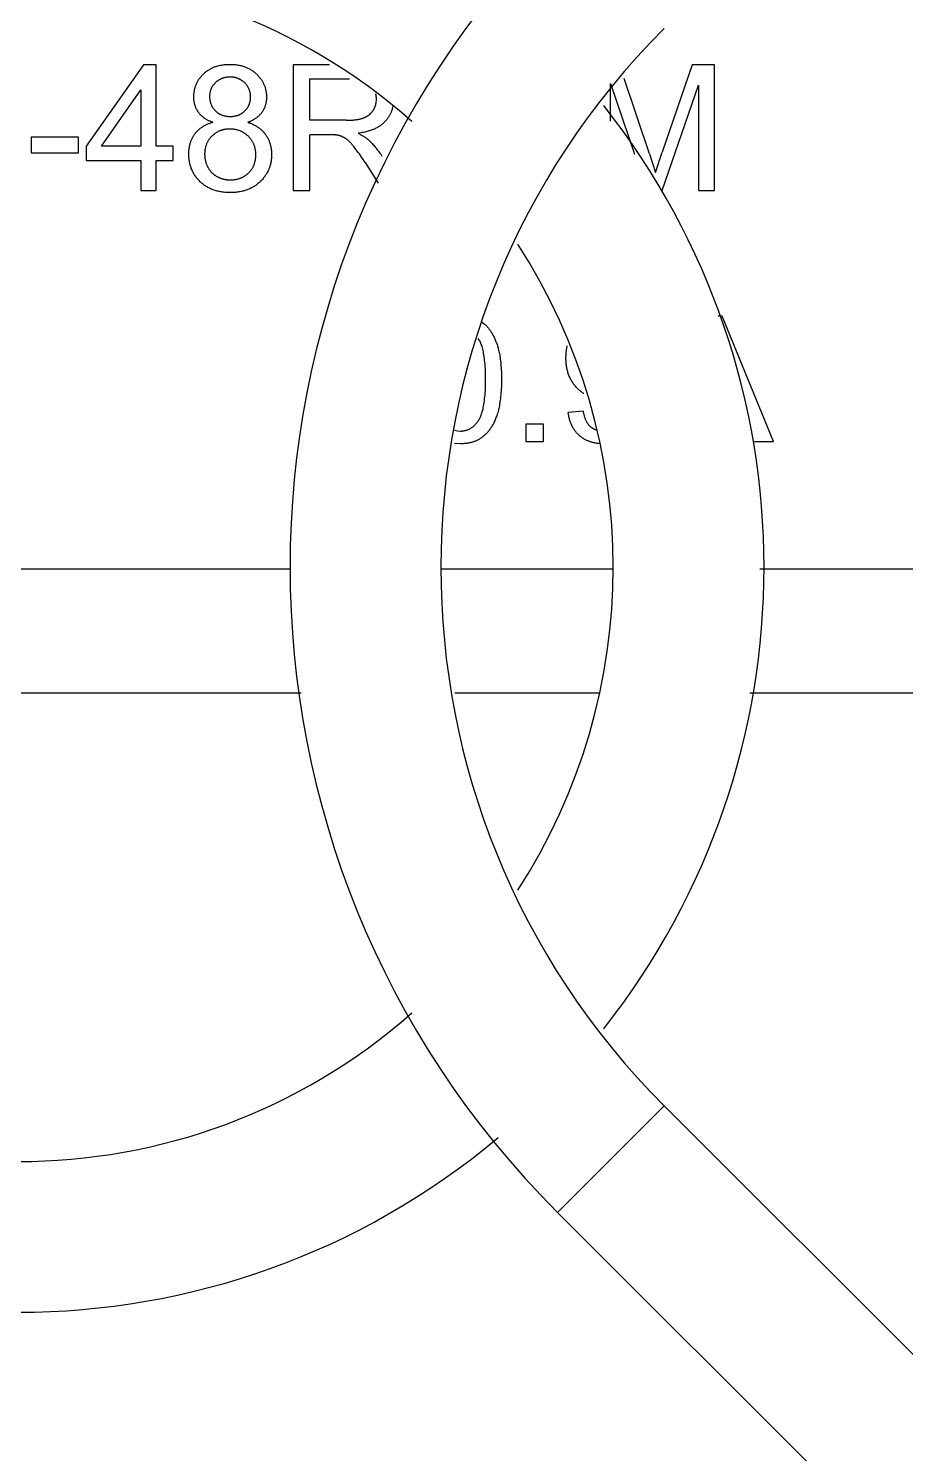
# Model space of a CAD drawing. Header units: millimetres. Extents: x -2 to 101, y -1 to 125.
# Drawn here: x 25.302 to 26.349, y 37.641 to 39.343 of the extents above; entities that cross this region are included whole.
import ezdxf

# ---------------------------------------------------------------- set-up
doc = ezdxf.new("R2010")
doc.units = ezdxf.units.MM

msp = doc.modelspace()

# ---------------------------------------------------------------- linework, layer by layer
for p, q in [((25.4394, 39.3), (25.3709, 39.2028)), ((25.4544, 39.3), (25.4394, 39.3)), ((25.4544, 39.2028), (25.4544, 39.3)), ((25.6178, 39.3), (25.6178, 39.15)), ((25.6612, 39.3), (25.6178, 39.3)), ((26.0942, 39.3), (26.0583, 39.1956)), ((26.1209, 39.3), (26.0942, 39.3)), ((26.1209, 39.15), (26.1209, 39.3)), ((25.6377, 39.2338), (25.6377, 39.2834)), ((25.6377, 39.2834), (25.6852, 39.2834)), ((25.9969, 39.2777), (26.0255, 39.1935)), ((25.9969, 39.2329), (25.9969, 39.2777)), ((26.0432, 39.1938), (26.0131, 39.2837)), ((26.0582, 39.15), (26.1018, 39.2756)), ((26.1018, 39.2756), (26.1018, 39.15)), ((25.389, 39.2028), (25.436, 39.2704)), ((25.436, 39.2704), (25.436, 39.2028)), ((25.681, 39.2338), (25.6377, 39.2338)), ((25.3051, 39.2136), (25.3051, 39.195)), ((25.3617, 39.2136), (25.3051, 39.2136)), ((25.3617, 39.195), (25.3617, 39.2136)), ((25.6377, 39.15), (25.6377, 39.2166)), ((25.3051, 39.195), (25.3617, 39.195)), ((25.3709, 39.2028), (25.3709, 39.1859)), ((25.436, 39.2028), (25.389, 39.2028)), ((25.4747, 39.2028), (25.4544, 39.2028)), ((25.4747, 39.1859), (25.4747, 39.2028)), ((26.0432, 39.1938), (26.0503, 39.1716)), ((26.0503, 39.1716), (26.0583, 39.1956)), ((25.3709, 39.1859), (25.436, 39.1859)), ((25.436, 39.1859), (25.436, 39.15)), ((25.4544, 39.15), (25.4544, 39.1859)), ((25.4544, 39.1859), (25.4747, 39.1859)), ((25.7038, 39.1835), (25.7195, 39.1588)), ((25.436, 39.15), (25.4544, 39.15)), ((25.6178, 39.15), (25.6377, 39.15)), ((26.1018, 39.15), (26.1209, 39.15)), ((26.13, 39), (26.1253, 39)), ((26.1914, 38.85), (26.13, 39)), ((25.8435, 38.9928), (25.846, 38.9907)), ((25.8401, 38.9713), (25.8389, 38.9732)), ((25.964, 38.8863), (25.9463, 38.8847)), ((25.8103, 38.8637), (25.8139, 38.8629)), ((25.8139, 38.8629), (25.8177, 38.8626)), ((25.8956, 38.871), (25.8956, 38.85)), ((25.9166, 38.871), (25.8956, 38.871)), ((25.9166, 38.85), (25.9166, 38.871)), ((25.8177, 38.8475), (25.8104, 38.8479)), ((25.8956, 38.85), (25.9166, 38.85)), ((26.1688, 38.85), (26.1914, 38.85)), ((24.9589, 38.6981), (25.6144, 38.6981)), ((25.7944, 38.6981), (25.9998, 38.6981)), ((26.1751, 38.6981), (26.6998, 38.6981)), ((24.9526, 38.55), (25.6274, 38.55)), ((25.8109, 38.55), (25.9831, 38.55)), ((26.163, 38.55), (26.6852, 38.55)), ((26.0607, 38.0565), (25.9335, 37.9293)), ((26.0607, 38.0565), (30.1971, 33.9202)), ((25.9335, 37.9293), (30.0698, 33.793))]:
    msp.add_line(p, q)
for points in [[(25.4993, 39.2619), (25.4993, 39.2623), (25.4994, 39.2633), (25.4994, 39.2644), (25.4995, 39.2654), (25.4996, 39.2663), (25.4997, 39.2673), (25.4998, 39.2683), (25.5, 39.2692), (25.5001, 39.2701), (25.5003, 39.2711), (25.5006, 39.272), (25.5008, 39.2729), (25.5011, 39.2737), (25.5014, 39.2746), (25.5017, 39.2755), (25.502, 39.2763), (25.5024, 39.2772), (25.5027, 39.278), (25.5029, 39.2784), (25.5031, 39.2788), (25.5035, 39.2796), (25.504, 39.2805), (25.5045, 39.2812), (25.5049, 39.282), (25.5054, 39.2828), (25.506, 39.2836), (25.5065, 39.2843), (25.5071, 39.2851), (25.5077, 39.2859), (25.5083, 39.2866), (25.509, 39.2873), (25.5097, 39.288), (25.5104, 39.2888), (25.5111, 39.2895)], [(25.5111, 39.2895), (25.5119, 39.2902), (25.5126, 39.2908), (25.5134, 39.2915), (25.5142, 39.2921), (25.515, 39.2927), (25.5158, 39.2933), (25.5162, 39.2935), (25.5166, 39.2938), (25.5175, 39.2943), (25.5184, 39.2949), (25.5192, 39.2954), (25.5201, 39.2958), (25.5211, 39.2963), (25.522, 39.2967), (25.5229, 39.2971), (25.5239, 39.2975), (25.5249, 39.2979), (25.5259, 39.2982), (25.5269, 39.2985), (25.528, 39.2988), (25.5291, 39.2991), (25.5301, 39.2994), (25.5313, 39.2996), (25.5324, 39.2998), (25.5335, 39.3), (25.5347, 39.3002), (25.5359, 39.3003), (25.5371, 39.3004), (25.5384, 39.3005), (25.5397, 39.3006), (25.541, 39.3006), (25.5423, 39.3006)], [(25.5423, 39.3006), (25.5426, 39.3006), (25.5439, 39.3006), (25.5452, 39.3006), (25.5465, 39.3005), (25.5477, 39.3004), (25.5489, 39.3003), (25.5501, 39.3001), (25.5513, 39.3), (25.5525, 39.2998), (25.5536, 39.2996), (25.5547, 39.2993), (25.5558, 39.2991), (25.5569, 39.2988), (25.5579, 39.2985), (25.559, 39.2981), (25.56, 39.2978), (25.561, 39.2974), (25.562, 39.297), (25.5629, 39.2966), (25.5639, 39.2962), (25.5648, 39.2957), (25.5657, 39.2952), (25.5666, 39.2947), (25.5675, 39.2942), (25.5684, 39.2936), (25.5692, 39.2931), (25.5701, 39.2925), (25.5709, 39.2919), (25.5717, 39.2912), (25.5725, 39.2906), (25.5733, 39.2899), (25.574, 39.2892)], [(25.574, 39.2892), (25.5748, 39.2884), (25.5755, 39.2877), (25.5762, 39.287), (25.5769, 39.2862), (25.5775, 39.2855), (25.5781, 39.2847), (25.5787, 39.284), (25.5793, 39.2832), (25.5798, 39.2824), (25.5803, 39.2816), (25.5808, 39.2808), (25.5813, 39.28), (25.5817, 39.2792), (25.5822, 39.2784), (25.5826, 39.2775), (25.583, 39.2767), (25.5833, 39.2758), (25.5836, 39.275), (25.584, 39.2741), (25.5843, 39.2732), (25.5845, 39.2723), (25.5848, 39.2714), (25.585, 39.2705), (25.5852, 39.2696), (25.5854, 39.2687), (25.5855, 39.2677), (25.5857, 39.2668), (25.5858, 39.2658), (25.5859, 39.2648), (25.5859, 39.2638), (25.586, 39.2628), (25.586, 39.2618), (25.586, 39.2614)], [(25.5251, 39.2788), (25.5247, 39.2783), (25.5242, 39.2779), (25.5238, 39.2774), (25.5235, 39.277), (25.5231, 39.2766), (25.5227, 39.2761), (25.5224, 39.2757), (25.522, 39.2752), (25.5217, 39.2747), (25.5214, 39.2743), (25.5211, 39.2738), (25.5209, 39.2733), (25.5206, 39.2728), (25.5204, 39.2724), (25.5202, 39.2721), (25.5201, 39.2719), (25.5199, 39.2714), (25.5197, 39.2709), (25.5195, 39.2704), (25.5193, 39.2699), (25.5192, 39.2693), (25.519, 39.2688), (25.5189, 39.2683), (25.5187, 39.2678), (25.5186, 39.2672), (25.5185, 39.2667), (25.5184, 39.2661), (25.5184, 39.2656), (25.5183, 39.265), (25.5182, 39.2644), (25.5182, 39.2638), (25.5182, 39.2632), (25.5182, 39.2626), (25.5182, 39.2626)], [(25.5426, 39.2855), (25.5423, 39.2855), (25.5416, 39.2855), (25.541, 39.2854), (25.5403, 39.2854), (25.5396, 39.2853), (25.539, 39.2853), (25.5384, 39.2852), (25.5377, 39.2851), (25.5371, 39.285), (25.5365, 39.2849), (25.5359, 39.2847), (25.5353, 39.2846), (25.5347, 39.2844), (25.5342, 39.2842), (25.5336, 39.284), (25.533, 39.2838), (25.5325, 39.2836), (25.5319, 39.2834), (25.5314, 39.2831), (25.5309, 39.2829), (25.5306, 39.2827), (25.5304, 39.2826), (25.5299, 39.2823), (25.5294, 39.282), (25.5289, 39.2817), (25.5284, 39.2814), (25.5279, 39.2811), (25.5274, 39.2807), (25.5269, 39.2804), (25.5265, 39.28), (25.526, 39.2796), (25.5256, 39.2792), (25.5251, 39.2788)], [(25.56, 39.2785), (25.5598, 39.2788), (25.5593, 39.2792), (25.5588, 39.2796), (25.5584, 39.28), (25.5579, 39.2804), (25.5574, 39.2808), (25.5569, 39.2811), (25.5564, 39.2815), (25.5559, 39.2818), (25.5554, 39.2821), (25.5549, 39.2824), (25.5544, 39.2827), (25.5539, 39.283), (25.5533, 39.2832), (25.5528, 39.2835), (25.5523, 39.2837), (25.552, 39.2838), (25.5517, 39.2839), (25.5512, 39.2841), (25.5506, 39.2843), (25.5501, 39.2845), (25.5495, 39.2846), (25.5489, 39.2848), (25.5483, 39.2849), (25.5477, 39.285), (25.5471, 39.2851), (25.5465, 39.2852), (25.5459, 39.2853), (25.5453, 39.2854), (25.5446, 39.2854), (25.544, 39.2855), (25.5433, 39.2855), (25.5426, 39.2855)], [(25.5671, 39.2615), (25.5671, 39.2616), (25.5671, 39.2622), (25.5671, 39.2628), (25.567, 39.2635), (25.567, 39.2641), (25.5669, 39.2647), (25.5668, 39.2653), (25.5667, 39.2659), (25.5666, 39.2665), (25.5665, 39.267), (25.5664, 39.2676), (25.5662, 39.2682), (25.5661, 39.2687), (25.5659, 39.2693), (25.5657, 39.2698), (25.5655, 39.2703), (25.5653, 39.2709), (25.5652, 39.2711), (25.5651, 39.2714), (25.5648, 39.2719), (25.5646, 39.2724), (25.5643, 39.2729), (25.5641, 39.2734), (25.5638, 39.2739), (25.5635, 39.2744), (25.5631, 39.2748), (25.5628, 39.2753), (25.5624, 39.2758), (25.5621, 39.2763), (25.5617, 39.2767), (25.5613, 39.2772), (25.5609, 39.2776), (25.5605, 39.2781), (25.56, 39.2785)], [(25.5048, 39.2433), (25.5045, 39.2439), (25.5041, 39.2444), (25.5039, 39.2447), (25.5038, 39.245), (25.5034, 39.2455), (25.5031, 39.2461), (25.5028, 39.2467), (25.5025, 39.2473), (25.5022, 39.2479), (25.5019, 39.2485), (25.5017, 39.2491), (25.5014, 39.2497), (25.5012, 39.2504), (25.501, 39.251), (25.5008, 39.2517), (25.5006, 39.2523), (25.5004, 39.253), (25.5002, 39.2537), (25.5001, 39.2544), (25.4999, 39.2551), (25.4998, 39.2558), (25.4997, 39.2565), (25.4996, 39.2573), (25.4995, 39.258), (25.4995, 39.2588), (25.4994, 39.2595), (25.4994, 39.2603), (25.4994, 39.2611), (25.4993, 39.2619)], [(25.5182, 39.2626), (25.5182, 39.2619), (25.5182, 39.2612), (25.5182, 39.2606), (25.5183, 39.2599), (25.5183, 39.2592), (25.5184, 39.2586), (25.5185, 39.258), (25.5186, 39.2574), (25.5187, 39.2568), (25.5189, 39.2562), (25.519, 39.2556), (25.5192, 39.255), (25.5193, 39.2544), (25.5195, 39.2539), (25.5197, 39.2533), (25.5199, 39.2528), (25.5201, 39.2523), (25.5204, 39.2517), (25.5206, 39.2512), (25.5209, 39.2507), (25.521, 39.2505), (25.5211, 39.2502), (25.5214, 39.2497), (25.5217, 39.2492), (25.522, 39.2488), (25.5223, 39.2483), (25.5227, 39.2478), (25.523, 39.2474), (25.5234, 39.2469), (25.5238, 39.2465), (25.5242, 39.246), (25.5246, 39.2456), (25.525, 39.2451)], [(25.5602, 39.2451), (25.5606, 39.2454), (25.561, 39.2459), (25.5614, 39.2463), (25.5618, 39.2468), (25.5622, 39.2472), (25.5625, 39.2477), (25.5629, 39.2482), (25.5632, 39.2486), (25.5635, 39.2491), (25.5638, 39.2496), (25.5641, 39.2501), (25.5644, 39.2506), (25.5647, 39.2511), (25.5649, 39.2516), (25.5651, 39.2521), (25.5654, 39.2526), (25.5656, 39.2531), (25.5658, 39.2536), (25.5659, 39.2541), (25.566, 39.2544), (25.5661, 39.2546), (25.5663, 39.2552), (25.5664, 39.2557), (25.5665, 39.2563), (25.5666, 39.2568), (25.5667, 39.2574), (25.5668, 39.258), (25.5669, 39.2585), (25.567, 39.2591), (25.567, 39.2597), (25.5671, 39.2603), (25.5671, 39.2609), (25.5671, 39.2615)], [(25.586, 39.2614), (25.586, 39.2613), (25.586, 39.2605), (25.586, 39.2598), (25.5859, 39.259), (25.5859, 39.2583), (25.5858, 39.2576), (25.5857, 39.2569), (25.5856, 39.2562), (25.5855, 39.2555), (25.5854, 39.2548), (25.5853, 39.2541), (25.5851, 39.2534), (25.5849, 39.2527), (25.5848, 39.2521), (25.5846, 39.2514), (25.5844, 39.2508), (25.5841, 39.2502), (25.5839, 39.2496), (25.5837, 39.2489), (25.5834, 39.2483), (25.5831, 39.2477), (25.5829, 39.2471), (25.5826, 39.2466), (25.5822, 39.246), (25.5819, 39.2454), (25.5816, 39.2449), (25.5812, 39.2443), (25.5809, 39.2438), (25.5805, 39.2432)], [(25.7133, 39.2456), (25.7136, 39.246), (25.7139, 39.2465), (25.7141, 39.247), (25.7144, 39.2474), (25.7146, 39.2479), (25.7149, 39.2484), (25.7151, 39.2488), (25.7153, 39.2493), (25.7155, 39.2498), (25.7157, 39.2503), (25.7159, 39.2508), (25.716, 39.2513), (25.7162, 39.2518), (25.7164, 39.2523), (25.7165, 39.2528), (25.7166, 39.2533), (25.7167, 39.2538), (25.7168, 39.2543), (25.7169, 39.2548), (25.717, 39.2553), (25.7171, 39.2558), (25.7171, 39.2564), (25.7172, 39.2569), (25.7172, 39.2574), (25.7173, 39.258), (25.7173, 39.2585), (25.7173, 39.2591), (25.7173, 39.2591)], [(25.7173, 39.2591), (25.7173, 39.2594), (25.7173, 39.2597), (25.7173, 39.2601), (25.7173, 39.2605), (25.7172, 39.2608), (25.7172, 39.2612), (25.7172, 39.2615), (25.7171, 39.2619), (25.7171, 39.2622), (25.7171, 39.2626), (25.717, 39.2629), (25.717, 39.2633), (25.7169, 39.2636), (25.7168, 39.2639), (25.7168, 39.2643), (25.7167, 39.2646), (25.7166, 39.2649), (25.7165, 39.2653)], [(25.5219, 39.2314), (25.5213, 39.2316), (25.5204, 39.2319), (25.5196, 39.2322), (25.5188, 39.2326), (25.518, 39.2329), (25.5172, 39.2333), (25.5165, 39.2337), (25.5157, 39.234), (25.515, 39.2344), (25.5143, 39.2348), (25.5137, 39.2352), (25.513, 39.2356), (25.5124, 39.2361), (25.5118, 39.2365), (25.5112, 39.2369), (25.5106, 39.2374), (25.51, 39.2378), (25.5095, 39.2383), (25.5089, 39.2387), (25.5084, 39.2392), (25.5079, 39.2397), (25.5074, 39.2402), (25.507, 39.2407), (25.5065, 39.2412), (25.5061, 39.2417), (25.5057, 39.2422), (25.5052, 39.2428), (25.505, 39.243), (25.5048, 39.2433)], [(25.525, 39.2451), (25.5254, 39.2447), (25.5259, 39.2443), (25.5263, 39.2439), (25.5268, 39.2436), (25.5272, 39.2432), (25.5277, 39.2429), (25.5282, 39.2425), (25.5286, 39.2422), (25.5291, 39.2419), (25.5296, 39.2416), (25.5301, 39.2413), (25.5307, 39.2411), (25.5312, 39.2408), (25.5317, 39.2406), (25.5323, 39.2403), (25.5328, 39.2401), (25.5334, 39.2399), (25.5339, 39.2397), (25.5345, 39.2395), (25.5351, 39.2394), (25.5357, 39.2392), (25.5363, 39.2391), (25.537, 39.2389), (25.5376, 39.2388), (25.5382, 39.2387), (25.5389, 39.2386), (25.5396, 39.2386), (25.5403, 39.2385), (25.5409, 39.2385), (25.5417, 39.2384), (25.5424, 39.2384), (25.5428, 39.2384)], [(25.5428, 39.2384), (25.5434, 39.2384), (25.5441, 39.2384), (25.5447, 39.2385), (25.5454, 39.2385), (25.5461, 39.2386), (25.5467, 39.2386), (25.5474, 39.2387), (25.548, 39.2388), (25.5486, 39.239), (25.5492, 39.2391), (25.5498, 39.2392), (25.5504, 39.2394), (25.551, 39.2395), (25.5515, 39.2397), (25.5521, 39.2399), (25.5526, 39.2401), (25.5532, 39.2403), (25.5537, 39.2405), (25.5542, 39.2408), (25.5547, 39.241), (25.5552, 39.2413), (25.5557, 39.2416), (25.5562, 39.2419), (25.5567, 39.2422), (25.5571, 39.2425), (25.5574, 39.2426), (25.5576, 39.2428), (25.5581, 39.2432), (25.5585, 39.2435), (25.5589, 39.2439), (25.5594, 39.2443), (25.5598, 39.2447), (25.5602, 39.2451)], [(25.5805, 39.2432), (25.5801, 39.2427), (25.5797, 39.2421), (25.5792, 39.2416), (25.5788, 39.2411), (25.5783, 39.2406), (25.5779, 39.2401), (25.5774, 39.2396), (25.5769, 39.2391), (25.5764, 39.2386), (25.5758, 39.2382), (25.5753, 39.2377), (25.5747, 39.2373), (25.5741, 39.2368), (25.5735, 39.2364), (25.5729, 39.2359), (25.5723, 39.2355), (25.5716, 39.2351), (25.571, 39.2347), (25.5703, 39.2343), (25.5696, 39.2339), (25.5689, 39.2335), (25.5681, 39.2332), (25.5674, 39.2328), (25.5666, 39.2324), (25.5658, 39.2321), (25.565, 39.2318), (25.5641, 39.2314), (25.5639, 39.2314)], [(25.7016, 39.2366), (25.702, 39.2367), (25.7026, 39.2369), (25.7031, 39.2371), (25.7036, 39.2374), (25.7041, 39.2376), (25.7046, 39.2378), (25.705, 39.2381), (25.7055, 39.2383), (25.706, 39.2386), (25.7064, 39.2389), (25.7069, 39.2392), (25.7073, 39.2394), (25.7077, 39.2397), (25.7081, 39.24), (25.7085, 39.2404), (25.7089, 39.2407), (25.7093, 39.241), (25.7097, 39.2413), (25.7101, 39.2417), (25.7104, 39.242), (25.7108, 39.2424), (25.7111, 39.2428), (25.7115, 39.2431), (25.7118, 39.2435), (25.7121, 39.2439), (25.7124, 39.2443), (25.7127, 39.2447), (25.713, 39.2451), (25.7133, 39.2456)], [(25.737, 39.2508), (25.7368, 39.25), (25.7366, 39.2492), (25.7365, 39.2484), (25.7362, 39.2477), (25.736, 39.2469), (25.7358, 39.2462), (25.7355, 39.2454), (25.7353, 39.2447), (25.735, 39.2439), (25.7347, 39.2432), (25.7344, 39.2425), (25.7341, 39.2418), (25.7337, 39.2411), (25.7334, 39.2404), (25.733, 39.2397), (25.7326, 39.2391), (25.7322, 39.2384), (25.7318, 39.2377), (25.7313, 39.2371), (25.7309, 39.2364), (25.7304, 39.2358), (25.73, 39.2351), (25.7295, 39.2345), (25.7289, 39.2339), (25.7284, 39.2333), (25.7279, 39.2327), (25.7274, 39.2322)], [(25.5007, 39.2178), (25.5012, 39.2185), (25.5017, 39.2191), (25.5022, 39.2198), (25.5028, 39.2204), (25.5033, 39.221), (25.5039, 39.2216), (25.5045, 39.2221), (25.5051, 39.2227), (25.5057, 39.2232), (25.5064, 39.2238), (25.507, 39.2243), (25.5077, 39.2248), (25.5084, 39.2253), (25.5091, 39.2257), (25.5098, 39.2262), (25.5105, 39.2267), (25.5113, 39.2271), (25.512, 39.2275), (25.5128, 39.2279), (25.5136, 39.2283), (25.5144, 39.2287), (25.5153, 39.2291), (25.5161, 39.2295), (25.517, 39.2298), (25.5179, 39.2301), (25.5188, 39.2305), (25.5198, 39.2308), (25.5208, 39.231), (25.5217, 39.2313), (25.5219, 39.2314)], [(25.5423, 39.2234), (25.5417, 39.2234), (25.5408, 39.2233), (25.54, 39.2233), (25.5392, 39.2232), (25.5384, 39.2232), (25.5376, 39.2231), (25.5368, 39.223), (25.5361, 39.2228), (25.5353, 39.2227), (25.5346, 39.2225), (25.5339, 39.2224), (25.5332, 39.2222), (25.5325, 39.222), (25.5318, 39.2217), (25.5311, 39.2215), (25.5304, 39.2212), (25.5297, 39.2209), (25.5291, 39.2207), (25.5284, 39.2203), (25.5278, 39.22), (25.5272, 39.2197), (25.5265, 39.2193), (25.5259, 39.2189), (25.5253, 39.2186), (25.5247, 39.2181), (25.5241, 39.2177), (25.5236, 39.2173), (25.523, 39.2168), (25.5224, 39.2163), (25.5218, 39.2158), (25.5213, 39.2153), (25.5207, 39.2148)], [(25.5644, 39.2147), (25.5638, 39.2152), (25.5632, 39.2157), (25.5626, 39.2162), (25.562, 39.2167), (25.5614, 39.2172), (25.5608, 39.2177), (25.5602, 39.2181), (25.5596, 39.2185), (25.559, 39.2189), (25.5583, 39.2193), (25.5577, 39.2197), (25.557, 39.22), (25.5563, 39.2203), (25.5557, 39.2207), (25.5553, 39.2208), (25.555, 39.2209), (25.5543, 39.2212), (25.5536, 39.2215), (25.5529, 39.2217), (25.5522, 39.222), (25.5514, 39.2222), (25.5507, 39.2224), (25.55, 39.2226), (25.5492, 39.2227), (25.5484, 39.2229), (25.5477, 39.223), (25.5469, 39.2231), (25.5461, 39.2232), (25.5452, 39.2233), (25.5444, 39.2233), (25.5436, 39.2234), (25.5427, 39.2234), (25.5423, 39.2234)], [(25.5639, 39.2314), (25.5641, 39.2313), (25.5651, 39.2309), (25.5661, 39.2306), (25.5671, 39.2302), (25.5681, 39.2298), (25.569, 39.2294), (25.5699, 39.229), (25.5708, 39.2285), (25.5716, 39.2281), (25.5725, 39.2276), (25.5733, 39.2272), (25.5741, 39.2267), (25.5749, 39.2262), (25.5756, 39.2257), (25.5764, 39.2252), (25.5771, 39.2247), (25.5778, 39.2242), (25.5785, 39.2236), (25.5791, 39.2231), (25.5798, 39.2225), (25.5804, 39.2219), (25.581, 39.2213), (25.5816, 39.2207), (25.5822, 39.2201), (25.5828, 39.2195), (25.5833, 39.2188), (25.5838, 39.2182), (25.5844, 39.2175), (25.5849, 39.2168)], [(25.681, 39.2338), (25.6825, 39.2338), (25.6839, 39.2339), (25.6852, 39.2339), (25.6865, 39.234), (25.6878, 39.234), (25.689, 39.2341), (25.6902, 39.2342), (25.6913, 39.2344), (25.6923, 39.2345), (25.6934, 39.2346), (25.6944, 39.2348), (25.6953, 39.2349), (25.6962, 39.2351), (25.6971, 39.2353), (25.698, 39.2355), (25.6988, 39.2357), (25.6995, 39.2359), (25.7003, 39.2361), (25.701, 39.2363), (25.7016, 39.2366)], [(25.7274, 39.2322), (25.7267, 39.2315), (25.726, 39.2308), (25.7253, 39.2301), (25.7246, 39.2295), (25.7238, 39.2288), (25.723, 39.2282), (25.7222, 39.2276), (25.7213, 39.227), (25.7204, 39.2265), (25.7195, 39.2259), (25.7186, 39.2253), (25.7176, 39.2248), (25.7166, 39.2243), (25.7156, 39.2238), (25.7145, 39.2233), (25.7134, 39.2228), (25.7123, 39.2224), (25.7111, 39.2219), (25.7099, 39.2215), (25.7087, 39.2211), (25.7074, 39.2207), (25.7061, 39.2204), (25.7047, 39.22), (25.7033, 39.2197), (25.7019, 39.2194), (25.7004, 39.2191), (25.6989, 39.2188), (25.6973, 39.2185), (25.6957, 39.2183), (25.6955, 39.2183)], [(25.4933, 39.1934), (25.4933, 39.194), (25.4933, 39.1951), (25.4934, 39.1961), (25.4934, 39.1971), (25.4935, 39.1981), (25.4936, 39.1991), (25.4937, 39.2001), (25.4939, 39.2011), (25.494, 39.202), (25.4942, 39.2029), (25.4944, 39.2038), (25.4946, 39.2047), (25.4948, 39.2056), (25.4951, 39.2065), (25.4953, 39.2073), (25.4956, 39.2082), (25.4959, 39.209), (25.4962, 39.2098), (25.4965, 39.2106), (25.4969, 39.2114), (25.4972, 39.2121), (25.4976, 39.2129), (25.498, 39.2136), (25.4984, 39.2144), (25.4988, 39.2151), (25.4992, 39.2158), (25.4997, 39.2165), (25.5002, 39.2172), (25.5007, 39.2178)], [(25.5207, 39.2148), (25.5202, 39.2142), (25.5197, 39.2137), (25.5192, 39.2131), (25.5187, 39.2126), (25.5183, 39.212), (25.5178, 39.2114), (25.5174, 39.2108), (25.517, 39.2102), (25.5166, 39.2096), (25.5162, 39.209), (25.5161, 39.2087), (25.5159, 39.2084), (25.5156, 39.2078), (25.5152, 39.2071), (25.5149, 39.2065), (25.5146, 39.2059), (25.5144, 39.2052), (25.5141, 39.2045), (25.5139, 39.2038), (25.5136, 39.2031), (25.5134, 39.2024), (25.5132, 39.2017), (25.5131, 39.201), (25.5129, 39.2003), (25.5128, 39.1995), (25.5126, 39.1988), (25.5125, 39.198), (25.5124, 39.1972), (25.5124, 39.1964), (25.5123, 39.1956), (25.5123, 39.1948), (25.5122, 39.1939), (25.5122, 39.1933)], [(25.5733, 39.1927), (25.5733, 39.1927), (25.5733, 39.1936), (25.5733, 39.1944), (25.5732, 39.1952), (25.5732, 39.1961), (25.5731, 39.1969), (25.573, 39.1976), (25.5729, 39.1984), (25.5727, 39.1992), (25.5726, 39.1999), (25.5724, 39.2007), (25.5722, 39.2014), (25.572, 39.2021), (25.5718, 39.2028), (25.5716, 39.2035), (25.5713, 39.2042), (25.571, 39.2049), (25.5708, 39.2056), (25.5705, 39.2062), (25.5701, 39.2069), (25.5698, 39.2075), (25.5694, 39.2082), (25.5691, 39.2088), (25.5687, 39.2094), (25.5683, 39.21), (25.5679, 39.2106), (25.5674, 39.2112), (25.567, 39.2118), (25.5665, 39.2124), (25.566, 39.213), (25.5655, 39.2135), (25.5649, 39.2141), (25.5644, 39.2147)], [(25.5849, 39.2168), (25.5854, 39.2161), (25.5858, 39.2154), (25.5863, 39.2146), (25.5868, 39.2139), (25.5872, 39.2131), (25.5876, 39.2124), (25.588, 39.2116), (25.5884, 39.2108), (25.5887, 39.21), (25.5891, 39.2092), (25.5894, 39.2084), (25.5897, 39.2076), (25.59, 39.2068), (25.5903, 39.2059), (25.5905, 39.2051), (25.5908, 39.2042), (25.591, 39.2034), (25.5912, 39.2025), (25.5914, 39.2016), (25.5915, 39.2007), (25.5917, 39.1998), (25.5918, 39.1988), (25.5919, 39.1979), (25.592, 39.197), (25.5921, 39.196), (25.5921, 39.195), (25.5921, 39.194), (25.5921, 39.193), (25.5921, 39.1929)], [(25.6717, 39.2158), (25.6714, 39.2159), (25.671, 39.216), (25.6705, 39.216), (25.6701, 39.2161), (25.6695, 39.2162), (25.669, 39.2162), (25.6684, 39.2163), (25.6677, 39.2164), (25.6671, 39.2164), (25.6663, 39.2165), (25.6655, 39.2165), (25.6647, 39.2165), (25.6638, 39.2166), (25.6629, 39.2166), (25.6619, 39.2166), (25.6609, 39.2166), (25.6377, 39.2166)], [(25.6807, 39.2119), (25.6804, 39.2121), (25.6799, 39.2124), (25.6795, 39.2126), (25.679, 39.2129), (25.6786, 39.2131), (25.6782, 39.2134), (25.6777, 39.2136), (25.6773, 39.2138), (25.6768, 39.214), (25.6764, 39.2142), (25.676, 39.2144), (25.6755, 39.2146), (25.6751, 39.2148), (25.6747, 39.2149), (25.6743, 39.2151), (25.6738, 39.2152), (25.6734, 39.2153), (25.673, 39.2155), (25.6726, 39.2156), (25.6722, 39.2157), (25.6717, 39.2158)], [(25.6907, 39.202), (25.6901, 39.2028), (25.6895, 39.2035), (25.6889, 39.2042), (25.6883, 39.2049), (25.6877, 39.2056), (25.6872, 39.2062), (25.6866, 39.2068), (25.6861, 39.2073), (25.6856, 39.2078), (25.6851, 39.2083), (25.6846, 39.2088), (25.6841, 39.2092), (25.6837, 39.2096), (25.6832, 39.21), (25.6828, 39.2104), (25.6823, 39.2107), (25.6819, 39.2111), (25.6815, 39.2113), (25.6811, 39.2116), (25.6807, 39.2119)], [(25.6955, 39.2183), (25.6961, 39.218), (25.697, 39.2175), (25.6979, 39.217), (25.6988, 39.2166), (25.6996, 39.2161), (25.7004, 39.2157), (25.7011, 39.2153), (25.7018, 39.2149), (25.7024, 39.2144), (25.7031, 39.214), (25.7037, 39.2137), (25.7042, 39.2133), (25.7048, 39.2129), (25.7053, 39.2125), (25.7057, 39.2122), (25.7062, 39.2118), (25.7066, 39.2114), (25.707, 39.2111), (25.7074, 39.2107)], [(25.7074, 39.2107), (25.7084, 39.2099), (25.7093, 39.209), (25.7102, 39.208), (25.7112, 39.2071), (25.7121, 39.2061), (25.713, 39.2051), (25.714, 39.204), (25.7149, 39.203), (25.7158, 39.2019), (25.7168, 39.2007), (25.7177, 39.1995), (25.7186, 39.1983), (25.7196, 39.1971), (25.7205, 39.1958), (25.7214, 39.1945), (25.7224, 39.1932), (25.7233, 39.1918), (25.7239, 39.1908)], [(25.5069, 39.1605), (25.506, 39.1614), (25.5052, 39.1622), (25.5044, 39.1631), (25.5037, 39.1639), (25.503, 39.1648), (25.5023, 39.1657), (25.5016, 39.1666), (25.5009, 39.1675), (25.5003, 39.1685), (25.4997, 39.1694), (25.4992, 39.1703), (25.4986, 39.1713), (25.4981, 39.1722), (25.4976, 39.1732), (25.4972, 39.1742), (25.4968, 39.1752), (25.4963, 39.1762), (25.496, 39.1773), (25.4956, 39.1783), (25.4953, 39.1794), (25.495, 39.1804), (25.4947, 39.1815), (25.4944, 39.1826), (25.4942, 39.1837), (25.494, 39.1849), (25.4938, 39.186), (25.4937, 39.1872), (25.4935, 39.1884), (25.4934, 39.1896), (25.4934, 39.1908), (25.4933, 39.192), (25.4933, 39.1933), (25.4933, 39.1934)], [(25.5122, 39.1933), (25.5122, 39.1926), (25.5123, 39.192), (25.5123, 39.1913), (25.5123, 39.1907), (25.5124, 39.1901), (25.5125, 39.1894), (25.5125, 39.1888), (25.5126, 39.1885), (25.5126, 39.1881), (25.5127, 39.1875), (25.5129, 39.1869), (25.513, 39.1863), (25.5131, 39.1856), (25.5133, 39.185), (25.5135, 39.1844), (25.5136, 39.1838), (25.5138, 39.1832), (25.514, 39.1825), (25.5142, 39.1819), (25.5145, 39.1813), (25.5147, 39.1807), (25.515, 39.18), (25.5153, 39.1794), (25.5156, 39.1788), (25.5159, 39.1782), (25.5159, 39.178)], [(25.5648, 39.1711), (25.5653, 39.1716), (25.5658, 39.1722), (25.5663, 39.1727), (25.5668, 39.1733), (25.5672, 39.1738), (25.5677, 39.1744), (25.5681, 39.175), (25.5685, 39.1756), (25.5689, 39.1762), (25.5693, 39.1768), (25.5696, 39.1774), (25.57, 39.178), (25.5701, 39.1784), (25.5703, 39.1787), (25.5706, 39.1793), (25.5709, 39.18), (25.5712, 39.1806), (25.5714, 39.1813), (25.5717, 39.182), (25.5719, 39.1827), (25.5721, 39.1834), (25.5723, 39.1841), (25.5725, 39.1848), (25.5726, 39.1856), (25.5728, 39.1863), (25.5729, 39.1871), (25.573, 39.1879), (25.5731, 39.1886), (25.5732, 39.1894), (25.5732, 39.1903), (25.5733, 39.1911), (25.5733, 39.1919), (25.5733, 39.1927)], [(25.5921, 39.1929), (25.5921, 39.1917), (25.5921, 39.1905), (25.592, 39.1893), (25.5919, 39.1881), (25.5918, 39.187), (25.5917, 39.1858), (25.5915, 39.1847), (25.5913, 39.1836), (25.5911, 39.1825), (25.5908, 39.1814), (25.5905, 39.1804), (25.5902, 39.1793), (25.5899, 39.1783), (25.5895, 39.1773), (25.5892, 39.1762), (25.589, 39.1757), (25.5888, 39.1752), (25.5883, 39.1743), (25.5879, 39.1733), (25.5874, 39.1723), (25.5869, 39.1714), (25.5864, 39.1704), (25.5858, 39.1695), (25.5852, 39.1686), (25.5846, 39.1677), (25.584, 39.1668), (25.5833, 39.1659), (25.5826, 39.165), (25.5819, 39.1641), (25.5811, 39.1632), (25.5803, 39.1624), (25.5795, 39.1615), (25.5787, 39.1607), (25.5785, 39.1605)], [(25.7038, 39.1835), (25.7023, 39.1857), (25.7009, 39.1878), (25.6996, 39.1898), (25.6982, 39.1918), (25.6969, 39.1936), (25.6956, 39.1954), (25.6944, 39.1971), (25.6932, 39.1987), (25.692, 39.2003), (25.6909, 39.2017), (25.6907, 39.202)], [(25.5159, 39.178), (25.5162, 39.1775), (25.5165, 39.177), (25.5168, 39.1765), (25.5171, 39.176), (25.5174, 39.1755), (25.5177, 39.175), (25.518, 39.1745), (25.5184, 39.1741), (25.5187, 39.1736), (25.5191, 39.1732), (25.5192, 39.1729), (25.5194, 39.1727), (25.5198, 39.1723), (25.5202, 39.1719), (25.5206, 39.1715), (25.521, 39.171), (25.5214, 39.1707), (25.5218, 39.1703), (25.5223, 39.1699), (25.5227, 39.1695), (25.5232, 39.1691), (25.5236, 39.1688), (25.5241, 39.1684), (25.5246, 39.1681), (25.5251, 39.1678), (25.5256, 39.1675), (25.5261, 39.1671), (25.5266, 39.1668), (25.5271, 39.1666)], [(25.5429, 39.1626), (25.5435, 39.1626), (25.5444, 39.1626), (25.5452, 39.1627), (25.5461, 39.1627), (25.5469, 39.1628), (25.5477, 39.1629), (25.5485, 39.163), (25.5493, 39.1631), (25.55, 39.1633), (25.5508, 39.1634), (25.5515, 39.1636), (25.5522, 39.1638), (25.553, 39.164), (25.5537, 39.1642), (25.5544, 39.1645), (25.555, 39.1647), (25.5557, 39.165), (25.5564, 39.1653), (25.557, 39.1656), (25.5577, 39.1659), (25.5583, 39.1662), (25.5589, 39.1666), (25.5593, 39.1668), (25.5596, 39.167), (25.5602, 39.1673), (25.5608, 39.1677), (25.5614, 39.1682), (25.5619, 39.1686), (25.5625, 39.1691), (25.5631, 39.1695), (25.5637, 39.17), (25.5642, 39.1705), (25.5648, 39.1711)], [(25.5427, 39.1475), (25.5421, 39.1475), (25.5406, 39.1475), (25.5392, 39.1475), (25.5377, 39.1476), (25.5363, 39.1477), (25.5349, 39.1479), (25.5336, 39.148), (25.5323, 39.1482), (25.531, 39.1485), (25.5297, 39.1487), (25.5284, 39.149), (25.5272, 39.1493), (25.526, 39.1496), (25.5248, 39.15), (25.5237, 39.1503), (25.5225, 39.1507), (25.5214, 39.1512), (25.5203, 39.1516), (25.5192, 39.1521), (25.5182, 39.1526), (25.5171, 39.1531), (25.5161, 39.1537), (25.5151, 39.1542), (25.5141, 39.1548), (25.5132, 39.1554), (25.5122, 39.1561), (25.5118, 39.1564), (25.5113, 39.1568), (25.5104, 39.1575), (25.5095, 39.1582), (25.5086, 39.1589), (25.5077, 39.1597), (25.5069, 39.1605)], [(25.5271, 39.1666), (25.5271, 39.1666), (25.5277, 39.1662), (25.5283, 39.1659), (25.5289, 39.1657), (25.5295, 39.1654), (25.5301, 39.1651), (25.5307, 39.1649), (25.5313, 39.1646), (25.5319, 39.1644), (25.5326, 39.1642), (25.5332, 39.164), (25.5338, 39.1638), (25.5344, 39.1637), (25.535, 39.1635), (25.5357, 39.1634), (25.5363, 39.1632), (25.5369, 39.1631), (25.5376, 39.163), (25.5382, 39.1629), (25.5389, 39.1628), (25.5395, 39.1628), (25.5402, 39.1627), (25.5409, 39.1627), (25.5416, 39.1626), (25.5422, 39.1626), (25.5429, 39.1626)], [(25.5785, 39.1605), (25.5777, 39.1597), (25.5768, 39.159), (25.5759, 39.1582), (25.575, 39.1575), (25.5741, 39.1568), (25.5732, 39.1561), (25.5722, 39.1554), (25.5712, 39.1548), (25.5702, 39.1542), (25.5692, 39.1536), (25.5682, 39.1531), (25.5672, 39.1526), (25.5661, 39.1521), (25.565, 39.1516), (25.5639, 39.1512), (25.5628, 39.1507), (25.5617, 39.1503), (25.5605, 39.15), (25.5593, 39.1496), (25.5581, 39.1493), (25.5569, 39.149), (25.5557, 39.1487), (25.5544, 39.1485), (25.5531, 39.1482), (25.5518, 39.148), (25.5504, 39.1479), (25.549, 39.1477), (25.5476, 39.1476), (25.5462, 39.1475), (25.5447, 39.1475), (25.5432, 39.1475), (25.5427, 39.1475)], [(25.846, 38.9907), (25.8465, 38.9903), (25.847, 38.9899), (25.8474, 38.9895), (25.8478, 38.9891), (25.8483, 38.9886), (25.8487, 38.9882), (25.8491, 38.9878), (25.8496, 38.9873), (25.85, 38.9868), (25.8504, 38.9864), (25.8508, 38.9859), (25.8512, 38.9854), (25.8516, 38.9849), (25.852, 38.9844), (25.8524, 38.9838), (25.8527, 38.9833), (25.8531, 38.9828), (25.8535, 38.9822), (25.8538, 38.9817)], [(25.8476, 38.924), (25.8476, 38.9247), (25.8476, 38.928), (25.8475, 38.9312), (25.8475, 38.9342), (25.8473, 38.9371), (25.8472, 38.9398), (25.847, 38.9424), (25.8468, 38.9449), (25.8465, 38.9472), (25.8462, 38.9494), (25.846, 38.9516), (25.8456, 38.9536), (25.8453, 38.9555), (25.845, 38.9572), (25.8446, 38.9589), (25.8442, 38.9605), (25.8438, 38.9621), (25.8434, 38.9635), (25.843, 38.9648), (25.8425, 38.9661), (25.8421, 38.9673), (25.8416, 38.9684), (25.8411, 38.9694), (25.8406, 38.9704), (25.8401, 38.9713)], [(25.8538, 38.9817), (25.8544, 38.9808), (25.855, 38.9798), (25.8555, 38.9789), (25.8561, 38.9779), (25.8566, 38.9769), (25.8571, 38.9759), (25.8577, 38.9748), (25.8582, 38.9738), (25.8586, 38.9727), (25.8591, 38.9716), (25.8596, 38.9705), (25.86, 38.9693), (25.8605, 38.9682), (25.8609, 38.967), (25.8613, 38.9658), (25.8617, 38.9646), (25.8621, 38.9633), (25.8625, 38.962), (25.8628, 38.9607), (25.8632, 38.9594)], [(25.8632, 38.9594), (25.8635, 38.958), (25.8638, 38.9566), (25.8642, 38.9551), (25.8645, 38.9535), (25.8647, 38.9519), (25.865, 38.9501), (25.8652, 38.9483), (25.8655, 38.9464), (25.8657, 38.9445), (25.8659, 38.9424), (25.866, 38.9402), (25.8662, 38.938), (25.8663, 38.9357), (25.8664, 38.9332), (25.8665, 38.9307), (25.8665, 38.928), (25.8666, 38.9252), (25.8666, 38.924)], [(25.9435, 38.95), (25.9435, 38.9506), (25.9435, 38.9516), (25.9436, 38.9525), (25.9436, 38.9534), (25.9436, 38.9543), (25.9437, 38.9552), (25.9438, 38.9561), (25.9438, 38.9569), (25.9439, 38.9578), (25.944, 38.9586), (25.9441, 38.9595), (25.9443, 38.9603), (25.9444, 38.9611), (25.9445, 38.9619), (25.9447, 38.9627), (25.9448, 38.9635), (25.945, 38.9643)], [(25.9564, 38.9144), (25.9556, 38.9152), (25.9548, 38.9161), (25.9541, 38.917), (25.9534, 38.9179), (25.9527, 38.9188), (25.952, 38.9198), (25.9517, 38.9202), (25.9514, 38.9207), (25.9508, 38.9217), (25.9502, 38.9227), (25.9496, 38.9237), (25.9491, 38.9247), (25.9485, 38.9257), (25.948, 38.9268), (25.9476, 38.9279), (25.9471, 38.929), (25.9467, 38.9301), (25.9463, 38.9312), (25.9459, 38.9324), (25.9456, 38.9336), (25.9453, 38.9348), (25.945, 38.936), (25.9447, 38.9373), (25.9445, 38.9385), (25.9443, 38.9398), (25.9441, 38.9412), (25.9439, 38.9425), (25.9438, 38.9439), (25.9437, 38.9453), (25.9436, 38.9467), (25.9435, 38.9482), (25.9435, 38.9497), (25.9435, 38.95)], [(25.8389, 38.8749), (25.8395, 38.8757), (25.84, 38.8765), (25.8405, 38.8774), (25.841, 38.8784), (25.8415, 38.8794), (25.842, 38.8805), (25.8424, 38.8817), (25.8429, 38.883), (25.8433, 38.8844), (25.8437, 38.8858), (25.8442, 38.8873), (25.8446, 38.889), (25.8449, 38.8907), (25.8453, 38.8925), (25.8456, 38.8944), (25.846, 38.8965), (25.8463, 38.8987), (25.8465, 38.9009), (25.8468, 38.9033), (25.847, 38.9059), (25.8472, 38.9085), (25.8473, 38.9113), (25.8475, 38.9143), (25.8476, 38.9173), (25.8476, 38.9206), (25.8476, 38.924)], [(25.8666, 38.924), (25.8666, 38.9214), (25.8665, 38.9186), (25.8664, 38.9159), (25.8663, 38.9132), (25.8662, 38.9107), (25.866, 38.9082), (25.8658, 38.9058), (25.8656, 38.9035), (25.8653, 38.9013), (25.8651, 38.8991), (25.8648, 38.8971), (25.8644, 38.895), (25.8641, 38.8931), (25.8637, 38.8912), (25.8633, 38.8894), (25.8629, 38.8877), (25.8625, 38.886), (25.8621, 38.8844), (25.8616, 38.8828), (25.8611, 38.8813)], [(25.965, 38.9073), (25.9644, 38.9076), (25.9639, 38.908), (25.9634, 38.9083), (25.9629, 38.9087), (25.9624, 38.909), (25.9619, 38.9094), (25.9614, 38.9098), (25.9609, 38.9102), (25.9604, 38.9106), (25.96, 38.911), (25.9595, 38.9114), (25.959, 38.9118), (25.9585, 38.9123), (25.958, 38.9127), (25.9576, 38.9132), (25.9571, 38.9137), (25.9566, 38.9142), (25.9564, 38.9144)], [(25.8611, 38.8813), (25.8609, 38.8807), (25.8604, 38.8795), (25.86, 38.8782), (25.8595, 38.877), (25.859, 38.8759), (25.8585, 38.8747), (25.858, 38.8736), (25.8575, 38.8725), (25.8569, 38.8714), (25.8564, 38.8704), (25.8558, 38.8694), (25.8552, 38.8684), (25.8546, 38.8674), (25.854, 38.8665), (25.8534, 38.8656), (25.8528, 38.8647), (25.8521, 38.8638), (25.8514, 38.863), (25.8508, 38.8621), (25.8501, 38.8613), (25.8494, 38.8605), (25.8487, 38.8598), (25.8479, 38.859), (25.8472, 38.8583), (25.8464, 38.8576), (25.8457, 38.8569), (25.8449, 38.8563)], [(25.9597, 38.8571), (25.9589, 38.8578), (25.9582, 38.8585), (25.9576, 38.8591), (25.9569, 38.8598), (25.9563, 38.8605), (25.9557, 38.8613), (25.9551, 38.862), (25.9545, 38.8628), (25.9539, 38.8635), (25.9534, 38.8643), (25.9528, 38.8651), (25.9523, 38.8659), (25.9518, 38.8668), (25.9514, 38.8676), (25.9509, 38.8685), (25.9505, 38.8694), (25.9501, 38.8703), (25.9497, 38.8712), (25.9493, 38.8722), (25.9489, 38.8732), (25.9486, 38.8742), (25.9483, 38.8752), (25.9479, 38.8762), (25.9477, 38.8773), (25.9474, 38.8784), (25.9471, 38.8795), (25.9469, 38.8806), (25.9467, 38.8818), (25.9465, 38.8829), (25.9463, 38.8841), (25.9463, 38.8847)], [(25.964, 38.8863), (25.964, 38.8863), (25.9642, 38.8853), (25.9643, 38.8844), (25.9645, 38.8835), (25.9647, 38.8826), (25.9649, 38.8818), (25.9652, 38.881), (25.9654, 38.8802), (25.9656, 38.8794), (25.9659, 38.8787), (25.9662, 38.878), (25.9664, 38.8773), (25.9667, 38.8766), (25.967, 38.876), (25.9673, 38.8754), (25.9676, 38.8747), (25.9679, 38.8742), (25.9682, 38.8736), (25.9685, 38.873), (25.9688, 38.8725), (25.9692, 38.872), (25.9695, 38.8715), (25.9699, 38.871), (25.9702, 38.8706), (25.9706, 38.8701), (25.971, 38.8697), (25.9713, 38.8693), (25.9717, 38.8689), (25.9721, 38.8685), (25.9725, 38.8682)], [(25.8177, 38.8626), (25.8184, 38.8626), (25.8191, 38.8626), (25.8198, 38.8627), (25.8204, 38.8628), (25.8211, 38.8628), (25.8218, 38.8629), (25.8224, 38.8631), (25.8231, 38.8632), (25.8237, 38.8634), (25.8244, 38.8635), (25.825, 38.8637), (25.8256, 38.864), (25.8263, 38.8642), (25.8269, 38.8645), (25.8275, 38.8647), (25.8281, 38.865), (25.8287, 38.8653), (25.8293, 38.8657), (25.8299, 38.866), (25.8305, 38.8664), (25.8311, 38.8668), (25.8316, 38.8672), (25.8322, 38.8676), (25.8328, 38.8681), (25.8334, 38.8686), (25.8339, 38.8691), (25.8345, 38.8696), (25.835, 38.8701), (25.8356, 38.8707), (25.8361, 38.8713), (25.8367, 38.8719), (25.8372, 38.8726), (25.8377, 38.8732), (25.8383, 38.8739), (25.8388, 38.8747), (25.8389, 38.8749)], [(25.9725, 38.8682), (25.9728, 38.8679), (25.9731, 38.8677), (25.9734, 38.8674), (25.9737, 38.8672), (25.974, 38.867), (25.9743, 38.8667), (25.9747, 38.8665), (25.975, 38.8663), (25.9753, 38.8661), (25.9756, 38.8659), (25.976, 38.8657), (25.9763, 38.8655), (25.9766, 38.8653), (25.977, 38.8652), (25.9773, 38.865), (25.9777, 38.8648), (25.978, 38.8647), (25.9784, 38.8645), (25.9788, 38.8644), (25.9791, 38.8642), (25.9795, 38.8641), (25.9799, 38.864), (25.9801, 38.8639)], [(25.8449, 38.8563), (25.8442, 38.8557), (25.8435, 38.8551), (25.8427, 38.8546), (25.842, 38.8541), (25.8412, 38.8536), (25.8405, 38.8531), (25.8397, 38.8527), (25.8389, 38.8522), (25.8381, 38.8518), (25.8373, 38.8514), (25.8364, 38.851), (25.8356, 38.8507), (25.8347, 38.8503), (25.8338, 38.85), (25.8329, 38.8497), (25.832, 38.8494), (25.8311, 38.8491), (25.8301, 38.8489), (25.8292, 38.8487), (25.8282, 38.8485), (25.8272, 38.8483), (25.8262, 38.8481), (25.8251, 38.8479), (25.8241, 38.8478), (25.823, 38.8477), (25.8219, 38.8476), (25.8208, 38.8475), (25.8196, 38.8475), (25.8184, 38.8475), (25.8177, 38.8475)], [(25.9834, 38.8477), (25.9828, 38.8477), (25.9818, 38.8478), (25.9808, 38.8479), (25.9798, 38.8481), (25.9788, 38.8482), (25.9778, 38.8484), (25.9769, 38.8486), (25.976, 38.8488), (25.975, 38.8491), (25.9741, 38.8493), (25.9733, 38.8496), (25.9724, 38.8499), (25.9715, 38.8502), (25.9707, 38.8505), (25.9699, 38.8508), (25.9691, 38.8511), (25.9683, 38.8515), (25.9675, 38.8519), (25.9667, 38.8523), (25.9659, 38.8527), (25.9652, 38.8531), (25.9645, 38.8536), (25.9637, 38.854), (25.963, 38.8545), (25.9623, 38.855), (25.9616, 38.8555), (25.961, 38.856), (25.9603, 38.8566), (25.9597, 38.8571)]]:
    msp.add_lwpolyline(points)
for centre, radius, start, end in [((26.7042, 38.7), 1.09, 135, 225), ((25.29, 38.7), 0.71, 48.599, 131.401), ((26.7042, 38.7), 0.91, 135, 225), ((25.29, 38.7), 0.89, 321.72, 38.28), ((25.29, 38.7), 0.71, 327.0841, 32.9159), ((25.29, 38.7), 0.71, 228.599, 311.401), ((25.29, 38.7), 0.89, 229.9644, 310.0356)]:
    msp.add_arc(centre, radius, start, end)

doc.saveas('drawing.dxf')
